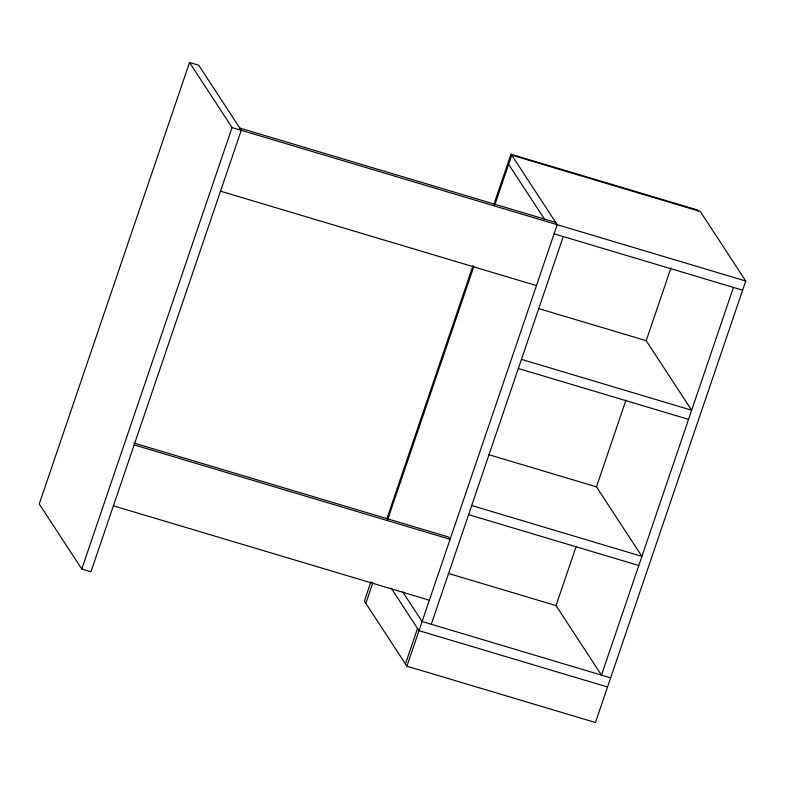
<?xml version="1.0" encoding="UTF-8"?>
<svg xmlns="http://www.w3.org/2000/svg" width="785" height="785" viewBox="0 0 785 785"><rect width="100%" height="100%" fill="white"/><g stroke="black" fill="none" stroke-linecap="round" stroke-linejoin="round"><path stroke-width="1.18" d="M189.548 62.486L39.25 503.98L81.787 569.037L90.952 571.784L241.25 130.281L198.723 65.224L189.548 62.486L232.075 127.543L745.75 281.02L595.452 722.514L406.905 666.18L364.368 601.124L371.001 581.636M81.787 569.037L232.075 127.543M386.877 518.718L473.021 265.673M493.961 204.149L510.957 154.243L697.472 209.968L698.444 211.459M387.712 519.493L473.865 266.439M494.805 204.914L511.741 155.155L700.298 211.489L745.75 281.02M365.83 603.351L372.855 582.725M405.443 663.943L417.532 628.422M406.905 666.18L557.203 224.687L511.741 155.155M431.279 624.261L563.267 236.56M576.18 546.389L556.025 605.588L601.487 675.12L733.465 287.418M596.335 487.191L625.969 400.124M646.124 340.925L671.018 267.803M239.788 128.053L555.741 222.449M554.092 233.822L742.639 290.156M220.526 191.177L536.469 285.583M538.216 308.426L646.202 340.69L691.663 410.221L521.456 359.363M518.345 368.499L688.553 419.357M488.456 454.574L596.453 486.837L641.904 556.369L471.707 505.52M468.596 514.646L638.794 565.504M133.862 443.034L448.627 537.077L450.09 539.315L134.147 444.909M448.088 573.335L557.007 605.883M113.413 505.805L429.366 600.211M610.652 677.857L422.104 621.524L402.725 591.87M607.551 686.993L418.994 630.659L391.126 588.034M510.957 154.243L512.419 156.48M508.631 164.291L544.731 219.506"/></g></svg>
